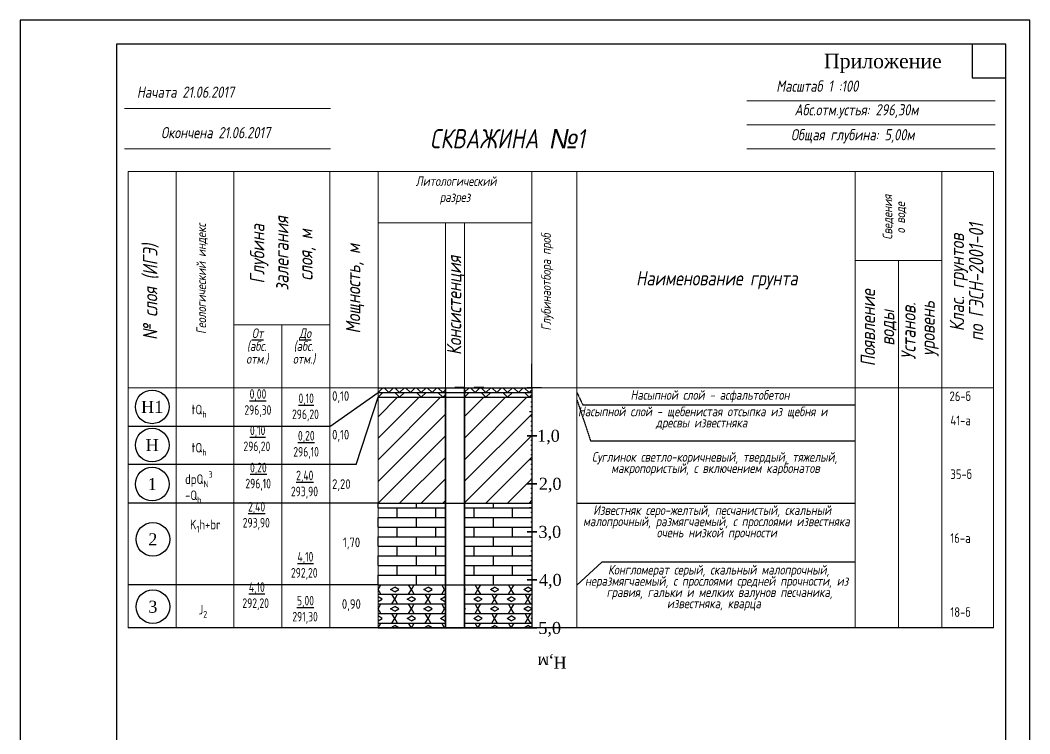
# Model space of a CAD drawing. Header units: millimetres. Extents: x 41890028 to 44740435, y 21258419 to 23626306.
# Drawn here: x 42641016 to 42746016, y 21332669 to 21406919 of the extents above; entities that cross this region are included whole.
import ezdxf
from ezdxf.enums import TextEntityAlignment as Align

# ---------------------------------------------------------------- set-up
doc = ezdxf.new("R2010")
doc.units = ezdxf.units.MM
doc.set_wipeout_variables(frame=1)
for name, pattern in [('Cплошная', [0]), ('DASHED', [0.75, 0.5, -0.25]), ('штриховая2', [9.525, 6.35, -3.175])]:
    doc.linetypes.add(name, pattern=pattern)
for name, color, linetype in [('ГЛ_Разрез_Ось', 7, 'Continuous'), ('ГЛ_Разрез_ОсьМетка', 7, 'Continuous'), ('ГЛ_Разрез_ОсьШкалаВ-10', 7, 'Continuous'), ('ГЛ_Разрез_СквМаска', 6, 'Continuous'), ('ГЛ_Разрез_СлоиОбозначения', 7, 'Continuous'), ('ГЛ_Штамп_РамкаВнутр', 7, 'Continuous'), ('ГЛ_Штамп_Текст', 7, 'Continuous')]:
    doc.layers.add(name, color=color, linetype=linetype)
doc.layers.add('ГЛ_Разрез_ОсьШкалаВ-1', color=6, linetype='Continuous', plot=False)
doc.layers.add('ГЛ_Штамп_РамкаВнеш', color=6, linetype='Continuous', plot=False)
doc.styles.add('GOST 2.304', font='GOST_0.TTF')
doc.styles.add('ГеологияРазрезОсь', font='times.ttf', dxfattribs={"height": 2.5})
doc.styles.add('ГеологияРазрезТаблица', font='times.ttf', dxfattribs={"height": 2.5})
doc.styles.add('ГеологияШтамп', font='times.ttf')

# ---------------------------------------------------------------- blocks, each defined once
blk = doc.blocks.new('*U58')
at = {"layer": 'ГЛ_Штамп_РамкаВнеш'}
blk.add_lwpolyline([(0, 0), (210, 0), (210, 297), (0, 297)], close=True, dxfattribs=at)
at = {"layer": 'ГЛ_Штамп_РамкаВнутр'}
for points in [[(20, 5), (205, 5), (205, 292), (20, 292)], [(198, 285), (205, 285), (205, 292), (198, 292)]]:
    blk.add_lwpolyline(points, close=True, dxfattribs=at)
at = {"layer": 'ГЛ_Штамп_Текст', "style": 'ГеологияШтамп', "flags": 8}
for tag, p in [('Приложение', (191.67, 288.5)), ('Лист', (205, 288.5))]:
    blk.add_attdef(tag, text='', height=3, dxfattribs=at).set_placement(p, align=Align.MIDDLE_RIGHT)
blk = doc.blocks.new('*U59')
at = {"layer": 'ГЛ_Разрез_Ось'}
for q in [(0, 55), (0, 0)]:
    blk.add_line((0, 5), q, dxfattribs=at)
blk.add_lwpolyline([(0, 55, 0, 0, 0), (0, 57, 1, 0, 0), (0, 60, 0, 0, 0)], format="xyseb", dxfattribs=at)
at = {"layer": 'ГЛ_Разрез_ОсьШкалаВ-1'}
for p, q in [((0, 54), (0.25, 54)), ((0, 53), (0.25, 53)), ((0, 52), (0.25, 52)), ((0, 51), (0.25, 51)), ((0, 50), (0.5, 50)), ((0, 49), (0.25, 49)), ((0, 48), (0.25, 48)), ((0, 47), (0.25, 47)), ((0, 46), (0.25, 46)), ((0, 44), (0.25, 44)), ((0, 43), (0.25, 43)), ((0, 42), (0.25, 42)), ((0, 41), (0.25, 41)), ((0, 40), (0.5, 40)), ((0, 39), (0.25, 39)), ((0, 38), (0.25, 38)), ((0, 37), (0.25, 37)), ((0, 36), (0.25, 36)), ((0, 34), (0.25, 34)), ((0, 33), (0.25, 33)), ((0, 32), (0.25, 32)), ((0, 31), (0.25, 31)), ((0, 30), (0.5, 30)), ((0, 29), (0.25, 29)), ((0, 28), (0.25, 28)), ((0, 27), (0.25, 27)), ((0, 26), (0.25, 26)), ((0, 24), (0.25, 24)), ((0, 23), (0.25, 23)), ((0, 22), (0.25, 22)), ((0, 21), (0.25, 21)), ((0, 20), (0.5, 20)), ((0, 19), (0.25, 19)), ((0, 18), (0.25, 18)), ((0, 17), (0.25, 17)), ((0, 16), (0.25, 16)), ((0, 14), (0.25, 14)), ((0, 13), (0.25, 13)), ((0, 12), (0.25, 12)), ((0, 11), (0.25, 11)), ((0, 10), (0.5, 10)), ((0, 9), (0.25, 9)), ((0, 8), (0.25, 8)), ((0, 7), (0.25, 7)), ((0, 6), (0.25, 6))]:
    blk.add_line(p, q, dxfattribs=at)
at = {"layer": 'ГЛ_Разрез_ОсьШкалаВ-10'}
for p, q in [((-1, 55), (1, 55)), ((-1, 45), (1, 45)), ((-1, 35), (1, 35)), ((-1, 25), (1, 25)), ((-1, 15), (1, 15)), ((-1, 5), (1, 5))]:
    blk.add_line(p, q, dxfattribs=at)
at = {"style": 'ГеологияРазрезТаблица'}
blk.add_text('Н,м', height=2.5, dxfattribs=at).set_placement((-1.16, 60.22), align=Align.BOTTOM_RIGHT)
blk = doc.blocks.new('*U60')
at = {"layer": 'ГЛ_Разрез_Ось'}
blk.add_line((-1, 0), (1, 0), dxfattribs=at)
at = {"layer": 'ГЛ_Разрез_ОсьМетка', "style": 'ГеологияРазрезТаблица'}
blk.add_attdef('ОТМЕТКА', text='', height=2.5, dxfattribs=at).set_placement((7.96, 0), align=Align.MIDDLE_RIGHT)
blk = doc.blocks.new('ГЛ_Разрез_СлоиОбозначения')
blk.add_wipeout([(3.75, 0), (3.61, 1.08), (3.1, 2.14), (2.3, 2.99), (1.45, 3.48), (0.58, 3.71), (0, 3.75), (-0.58, 3.71), (-1.45, 3.48), (-2.3, 2.99), (-3.1, 2.14), (-3.61, 1.08), (-3.75, 0), (-3.61, -1.08), (-3.1, -2.14), (-2.3, -2.99), (-1.45, -3.48), (-0.58, -3.71), (0, -3.75), (0.58, -3.71), (1.45, -3.48), (2.3, -2.99), (3.1, -2.14), (3.61, -1.08)]).dxf.layer = 'ГЛ_Разрез_СквМаска'
at = {"layer": 'ГЛ_Разрез_СлоиОбозначения'}
blk.add_circle((0, 0), 3.5, dxfattribs=at)
at = {"layer": 'ГЛ_Разрез_СлоиОбозначения', "style": 'ГеологияРазрезОсь'}
blk.add_attdef('НОМЕР', text='', height=2.5, dxfattribs=at).set_placement((0, 0), align=Align.MIDDLE_CENTER)

msp = doc.modelspace()

# ---------------------------------------------------------------- hatches: boundary and pattern name
at = {"linetype": 'DASHED'}
h = msp.add_hatch(dxfattribs=at)
h.set_pattern_fill('ANSI37', color=256, scale=250)
h.set_pattern_definition([(45, (42678230.9, 21368180), (-561.266, 561.266), []), (135, (42678230.9, 21368180), (-561.266, -561.266), [])])
h.paths.add_polyline_path([(42685230.869, 21368680.717), (42678230.869, 21368679.968), (42678230.869, 21368179.968), (42685230.869, 21368180.717)])
h.paths.add_polyline_path([(42694230.869, 21368681.68), (42687230.869, 21368680.931), (42687230.869, 21368180.931), (42694230.869, 21368181.68)])
h = msp.add_hatch(dxfattribs=at)
h.set_pattern_fill('ANSI37', color=256, scale=500)
h.set_pattern_definition([(45, (42678230.9, 21367680), (-1122.53, 1122.53), []), (135, (42678230.9, 21367680), (-1122.53, -1122.53), [])])
h.paths.add_polyline_path([(42685230.869, 21368180.717), (42678230.869, 21368179.968), (42678230.869, 21367679.968), (42685230.869, 21367680.717)])
h.paths.add_polyline_path([(42694230.869, 21368181.68), (42687230.869, 21368180.931), (42687230.869, 21367680.931), (42694230.869, 21367681.68)])
h = msp.add_hatch(dxfattribs=at)
h.set_pattern_fill('ANSI31', color=256, scale=500)
h.set_pattern_definition([(45, (42678230.9, 21356680), (-1122.53, 1122.53), [])])
h.paths.add_polyline_path([(42685230.869, 21367680.717), (42678230.869, 21367679.968), (42678230.869, 21356679.968), (42685230.869, 21356680.717)])
h.paths.add_polyline_path([(42694230.869, 21367681.68), (42687230.869, 21367680.931), (42687230.869, 21356680.931), (42694230.869, 21356681.68)])
h = msp.add_hatch(dxfattribs=at)
h.set_pattern_fill('IZVEST', color=256, scale=5000, pattern_type=2)
h.set_pattern_definition([(0, (42678230.9, 21348180), (0, 1000), []), (90, (42678230.9, 21348180), (-2000, 1000), [1000, -1000])])
h.paths.add_polyline_path([(42685230.869, 21356680.717), (42678230.869, 21356679.968), (42678230.869, 21348179.968), (42685230.869, 21348180.717)])
h.paths.add_polyline_path([(42694230.869, 21356681.68), (42687230.869, 21356680.931), (42687230.869, 21348180.931), (42694230.869, 21348181.68)])
h = msp.add_hatch(dxfattribs=at)
h.set_pattern_fill('KONGLOM', color=256, scale=5000, pattern_type=2)
h.set_pattern_definition([(0, (42678230.9, 21344181.7), (0, 1000), []), (60, (42678230.9, 21343681.7), (-0.0004, 2000), [577.35, -2309.4, 577.35]), (120, (42678230.9, 21343681.7), (-1732.05, 1000), [577.35, -2309.4, 577.35]), (30, (42679529.9, 21343681.7), (0.0004, 2000), [500, -1500]), (30, (42680396, 21343681.7), (0.0004, 2000), [-1500, 500]), (150, (42679529.9, 21343681.7), (-1732.05, -1000), [-1500, 500]), (150, (42680396, 21343681.7), (-1732.05, -1000), [500, -1500])])
h.paths.add_polyline_path([(42685230.869, 21348180.717), (42678230.869, 21348179.968), (42678230.869, 21343681.68), (42685230.869, 21343681.68)])
h.paths.add_polyline_path([(42694230.869, 21348181.68), (42687230.869, 21348180.931), (42687230.869, 21343681.68), (42694230.869, 21343681.68)])

# ---------------------------------------------------------------- linework, layer by layer
at = {"linetype": 'Cплошная', "lineweight": 30}
msp.add_line((42678230.869, 21368681.68), (42694230.869, 21368681.68), dxfattribs=at)
for p, q in [((42687230.869, 21368685.424), (42686230.869, 21368685.424)), ((42687230.869, 21368680.931), (42686230.869, 21368680.931)), ((42687230.869, 21368680.931), (42686230.869, 21368680.931)), ((42689230.869, 21368685.638), (42688230.869, 21368685.638)), ((42695230.869, 21368681.68), (42694230.869, 21368681.68)), ((42673230.869, 21364657.029), (42678230.869, 21368179.968)), ((42675971.199, 21360686.124), (42678230.869, 21367679.968)), ((42698903.019, 21356654.342), (42727860.937, 21356654.342)), ((42701522.751, 21350516.197), (42698903.019, 21348133.167)), ((42727860.937, 21350516.197), (42701522.751, 21350516.197))]:
    msp.add_line(p, q)
at = {"linetype": 'Cплошная', "lineweight": 20}
for p, q in [((42697860.937, 21368681.68), (42727860.937, 21368681.68)), ((42736860.937, 21368681.68), (42742230.869, 21368681.68))]:
    msp.add_line(p, q, dxfattribs=at)
at = {"linetype": 'штриховая2'}
for p, q in [((42698903.019, 21368182.18), (42699536.124, 21366896.168)), ((42698903.019, 21367431.68), (42700329.483, 21363163.286))]:
    msp.add_line(p, q, dxfattribs=at)
at = {"ltscale": 10}
for p, q in [((42699536.124, 21366896.168), (42727860.937, 21366896.168)), ((42700329.483, 21363163.286), (42727860.937, 21363163.286)), ((42678230.869, 21356679.968), (42652230.869, 21356679.968)), ((42678230.869, 21348179.968), (42652230.869, 21348179.968)), ((42742230.869, 21343681.68), (42652230.869, 21343681.68))]:
    msp.add_line(p, q, dxfattribs=at)
at = {"linetype": 'Cплошная', "lineweight": 20}
for points in [[(42716579.397, 21398525.304), (42742402.78, 21398525.304)], [(42651864.168, 21397745.461), (42673292.455, 21397745.461)], [(42716579.397, 21396025.304), (42742402.78, 21396025.304)], [(42651864.168, 21393525.34), (42673292.455, 21393525.34)], [(42716579.397, 21393525.304), (42742402.78, 21393525.304)], [(42652230.869, 21391181.68), (42742230.869, 21391181.68), (42742230.869, 21368681.68), (42652230.869, 21368681.68), (42652230.869, 21391181.68)], [(42652230.869, 21391181.68), (42652230.869, 21368681.68)], [(42657230.869, 21391181.68), (42657230.869, 21368681.68)], [(42663230.869, 21391181.68), (42663230.869, 21368681.68)], [(42673230.869, 21391181.68), (42673230.869, 21368681.68)], [(42678230.869, 21391181.68), (42678230.869, 21368681.68)], [(42694230.869, 21391181.68), (42694230.869, 21343681.68)], [(42698903.019, 21391181.68), (42698903.019, 21343681.68)], [(42727860.937, 21391181.68), (42727860.937, 21368681.68)], [(42736860.937, 21391181.68), (42736860.937, 21368681.68)], [(42742230.869, 21391181.68), (42742230.869, 21368681.68)], [(42678230.869, 21385826.334), (42682652.252, 21385828.632), (42694230.869, 21385828.632)], [(42685230.869, 21385828.632), (42685230.869, 21368681.68)], [(42687230.869, 21385828.632), (42687230.869, 21368681.68)], [(42727860.937, 21381923.943), (42728436.712, 21381924.242), (42736860.937, 21381924.242)], [(42732360.937, 21381924.242), (42732360.937, 21368681.68)], [(42663241.24, 21375211.817), (42663277.539, 21375211.967), (42673230.869, 21375211.967)], [(42668230.869, 21375211.967), (42668230.869, 21368681.68)], [(42652230.869, 21368681.68), (42652230.869, 21343681.68)], [(42657230.869, 21368681.68), (42657230.869, 21343681.68)], [(42663230.869, 21368681.68), (42663230.869, 21343681.68)], [(42668230.869, 21368681.68), (42668230.869, 21343681.68)], [(42673230.869, 21368681.68), (42673230.869, 21343681.68)], [(42678230.869, 21368681.68), (42678230.869, 21343681.68)], [(42694230.869, 21343681.68), (42694230.869, 21368686.172)], [(42727860.937, 21368681.68), (42727860.937, 21343681.68)], [(42732360.937, 21368681.68), (42732360.937, 21343681.68)], [(42736860.937, 21368681.68), (42736860.937, 21343681.68)], [(42742230.869, 21368681.68), (42742230.869, 21343681.68)], [(42694230.869, 21343681.68), (42694230.869, 21353686.172)]]:
    msp.add_lwpolyline(points, dxfattribs=at)
at = {"lineweight": 20}
msp.add_lwpolyline([(42694230.869, 21368686.172), (42652230.869, 21368681.68)], dxfattribs=at)
at = {"lineweight": 30}
for points in [[(42678230.067, 21368679.968), (42694230.067, 21368681.68)], [(42678230.869, 21368179.968), (42694230.869, 21368181.68)], [(42678230.869, 21367679.968), (42694230.869, 21367681.68)], [(42678230.869, 21356679.968), (42694230.869, 21356681.68)], [(42678230.869, 21348179.968), (42694230.869, 21348181.68)], [(42678230.869, 21343681.68), (42694230.869, 21343681.68)]]:
    msp.add_lwpolyline(points, dxfattribs=at)
at = {"linetype": 'Cплошная', "lineweight": 35}
for points in [[(42685230.869, 21368681.68), (42685230.869, 21343681.68)], [(42687230.869, 21368681.68), (42687230.869, 21343681.68)]]:
    msp.add_lwpolyline(points, dxfattribs=at)

# ---------------------------------------------------------------- block references
ref = msp.add_blockref('*U58', (42641015.842, 21258419.467), dxfattribs=dict(xscale=500, yscale=500, zscale=500))
ref.add_attrib('Приложение', 'Приложение', dxfattribs={"layer": 'ГЛ_Штамп_Текст', "height": 1500, "style": 'ГеологияШтамп'}).set_placement((42736852.88, 21402669.467), align=Align.MIDDLE_RIGHT)
at = {"xscale": 500, "yscale": 500, "zscale": 500, "rotation": 180}
msp.add_blockref('*U59', (42694230.869, 21371181.68), dxfattribs=at)
ref = msp.add_blockref('*U60', (42694230.869, 21363681.68), dxfattribs=dict(xscale=500, yscale=500, zscale=500))
ref.add_attrib('ОТМЕТКА', '1,0', dxfattribs={"layer": 'ГЛ_Разрез_ОсьМетка', "height": 1250, "style": 'ГеологияРазрезТаблица'}).set_placement((42697137.502, 21363681.68), align=Align.MIDDLE_RIGHT)
ref = msp.add_blockref('*U60', (42694230.869, 21358681.68), dxfattribs=dict(xscale=500, yscale=500, zscale=500))
ref.add_attrib('ОТМЕТКА', '2,0', dxfattribs={"layer": 'ГЛ_Разрез_ОсьМетка', "height": 1250, "style": 'ГеологияРазрезТаблица'}).set_placement((42697314.142, 21358681.68), align=Align.MIDDLE_RIGHT)
ref = msp.add_blockref('*U60', (42694230.869, 21353681.68), dxfattribs=dict(xscale=500, yscale=500, zscale=500))
ref.add_attrib('ОТМЕТКА', '3,0', dxfattribs={"layer": 'ГЛ_Разрез_ОсьМетка', "height": 1250, "style": 'ГеологияРазрезТаблица'}).set_placement((42697278.995, 21353681.68), align=Align.MIDDLE_RIGHT)
ref = msp.add_blockref('*U60', (42694230.869, 21348681.68), dxfattribs=dict(xscale=500, yscale=500, zscale=500))
ref.add_attrib('ОТМЕТКА', '4,0', dxfattribs={"layer": 'ГЛ_Разрез_ОсьМетка', "height": 1250, "style": 'ГеологияРазрезТаблица'}).set_placement((42697324.957, 21348681.68), align=Align.MIDDLE_RIGHT)
ref = msp.add_blockref('*U60', (42694230.869, 21343681.68), dxfattribs=dict(xscale=500, yscale=500, zscale=500))
ref.add_attrib('ОТМЕТКА', '5,0', dxfattribs={"layer": 'ГЛ_Разрез_ОсьМетка', "height": 1250, "style": 'ГеологияРазрезТаблица'}).set_placement((42697265.476, 21343681.68), align=Align.MIDDLE_RIGHT)

# ---------------------------------------------------------------- texts
at = {"ltscale": 100, "attachment_point": 1, "style": 'GOST 2.304'}
for s, insert, char_height, width in [('\\pi33444;{\\H1.1667x;\\Q11;Масштаб 1 :100}', (42686207.712, 21400645.503), 1000, 76339.28571), ('{\\H1.1667x;\\Q11;Начата 21.06.2017}', (42653151.903, 21400014.551), 1000, 76339.28571), ('\\pi30802;{\\H1.1667x;\\Q11;Абс.отм.устья: 296,30м}', (42690743.427, 21398181.217), 1000, 76339.28571), ('\\pi32109;{\\H1.1667x;\\Q11;Окончена 21.06.2017}', (42623566.029, 21395800.265), 1000, 76339.28571), ('{\\H1.3333x;\\Q11;СКВАЖИНА \\fArial|b0|i0|c204|p34;№\\Fcs_gost2304|c204;1}', (42683643.505, 21395588.211), 1500, 76339.28571), ('\\pi31529;{\\H1.1667x;\\Q11;Общая глубина: 5,00м}', (42689648.189, 21395585.979), 1000, 76339.28571), ('\\pi33965;{\\Q11;Литологический\\P\\pi36465;разрез}', (42648189.855, 21390675.265), 1000, 76339.28571), ('\\pi29772;{\\Q11;Наименование грунта}', (42675296.998, 21380818.122), 1500, 76339.28571), ('\\pi1339.9;{\\H0.8x;\\W0.9;\\L0,00\\H1.25x; \\P\\pi793.75;\\H0.8x;\\l296,30}', (42663535.298, 21368526.925), 1250, 4480.36168), ('\\pi1436.3;{\\H0.8x;\\W0.9;\\L0,10\\H1.25x; \\P\\pi761.61;\\H0.8x;\\l296,20}', (42668523.471, 21368079.724), 1250, 4480.36168), ('0,10', (42673453.698, 21368319.068), 1000, 4480.36168), ('\\A1;26-б', (42737665.388, 21368288.487), 1000, 4480.36168), ('\\A1;tQ{\\H0.7x;\\S^ h;}', (42658836.7, 21366911.121), 1000, 4480.36168), ('\\A1;41-а', (42737755.847, 21365773.1), 1000, 4480.36168), ('\\pi1436.3;{\\H0.8x;\\W0.9;\\L0,10\\H1.25x; \\P\\pi761.61;\\H0.8x;\\l296,20}', (42663473.83, 21364750.067), 1250, 4480.36168), ('\\pi1339.9;{\\H0.8x;\\W0.9;\\L0,20\\H1.25x; \\P\\pi858.04;\\H0.8x;\\l296,10}', (42668562.083, 21364181.677), 1250, 4480.36168), ('0,10', (42673453.698, 21364292.171), 1000, 4480.36168), ('\\A1;tQ{\\H0.7x;\\S^ h;}', (42658836.7, 21362940.215), 1000, 4480.36168), ('\\pi1339.9;{\\H0.8x;\\W0.9;\\L0,20\\H1.25x; \\P\\pi858.04;\\H0.8x;\\l296,10}', (42663578.147, 21360873.907), 1250, 4480.36168), ('\\A1;35-б', (42737755.847, 21360174.996), 1000, 4480.36168), ('\\A1;dpQ{\\H0.7x;\\S^ N;\\S3^ ;}\\P-Q{\\H0.7x;\\S^ h;}', (42658164.087, 21360004.202), 1000, 4480.36168), ('\\pi1340.2;{\\H0.8x;\\W0.9;\\L2,40\\H1.25x; \\P\\pi793.75;\\H0.8x;\\l293,90}', (42668381.476, 21360049.702), 1250, 4480.36168), ('2,20', (42673453.698, 21359156.509), 1000, 4480.36168), ('\\pi1340.2;{\\H0.8x;\\W0.9;\\L2,40\\H1.25x; \\P\\pi793.75;\\H0.8x;\\l293,90}', (42663367.796, 21356798.426), 1250, 4480.36168), ('\\A1; K{\\H0.7x;\\S^ 1;}h+br', (42658164.087, 21354945.504), 1000, 4480.36168), ('\\pi1347.3;1,70', (42673230.869, 21353088.774), 1000, 4480.36168), ('\\A1;16-а', (42737755.847, 21353537.119), 1000, 4480.36168), ('\\pi1436.3;{\\H0.8x;\\W0.9;\\L4,10\\H1.25x; \\P\\pi761.61;\\H0.8x;\\l292,20}', (42668416.088, 21351586.283), 1250, 4480.36168), ('\\pi1436.3;{\\H0.8x;\\W0.9;\\L4,10\\H1.25x; \\P\\pi761.61;\\H0.8x;\\l292,20}', (42663362.541, 21348429.718), 1250, 4480.36168), ('\\pi1372;{\\H0.8x;\\W0.9;\\L5,00\\H1.25x; \\P\\pi890.18;\\H0.8x;\\l291,30}', (42668429.804, 21347024.197), 1250, 4480.36168), ('\\pi1239.8;0,90', (42673230.869, 21346674.901), 1000, 4480.36168), ('\\A1; \\PJ{\\H0.7x;\\S^ 2;}', (42659558.265, 21347754.01), 1000, 4480.36168), ('\\A1;18-б', (42737755.847, 21345835.182), 1000, 4480.36168)]:
    msp.add_mtext(s, dxfattribs=dict(at, insert=insert, char_height=char_height, width=width))
at = {"ltscale": 100, "width": 27696.42857, "attachment_point": 1, "rotation": 90, "line_spacing_factor": 0.8, "style": 'GOST 2.304'}
for s, insert, char_height in [('\\pi11537;{\\Q11;Сведения\\P\\pi12180;о воде}', (42730707.712, 21372550.265), 1000), ('\\pi8264.2;{\\Q11;Клас. грунтов \\P\\pi7235.2;по ГЭСН-2001-01}', (42737680.927, 21366297.289), 1500), ('\\pi9898.9;{\\Q11;Появление\\P\\pi12042;воды}', (42728421.998, 21361014.551), 1500), ('\\pi10419;{\\Q11;Установ.\\P\\pi10768;уровень}', (42732636.284, 21361193.122), 1500)]:
    msp.add_mtext(s, dxfattribs=dict(at, insert=insert, char_height=char_height))
at = {"ltscale": 100, "width": 27696.42857, "attachment_point": 1, "rotation": 90, "style": 'GOST 2.304'}
for s, insert, char_height in [('\\pi10754;{\\Q11;Глубина \\P\\pi10019;залегания \\P\\pi11059;слоя, м}', (42664921.998, 21368764.551), 1500), ('\\pi8179.6;{\\Q11;Геологический индекс}', (42659350.57, 21366085.979), 1000), ('\\pi8643.9;{\\Q11;Глубинаотбора проб}', (42695207.712, 21365978.836), 1000), ('\\pi8318.3;{\\Q11;№ слоя (ИГЭ)}', (42653779.141, 21365335.979), 1500), ('\\pi8766.5;{\\Q11;Мощность, м}', (42674886.284, 21365550.265), 1500), ('\\pi8399.4;{\\Q11;Консистенция}', (42685386.284, 21363681.217), 1500)]:
    msp.add_mtext(s, dxfattribs=dict(at, insert=insert, char_height=char_height))
at = {"ltscale": 100, "char_height": 1000, "attachment_point": 1, "style": 'GOST 2.304'}
for s, insert, width, line_spacing_factor in [('\\pi37430;{\\Q11;\\LОт\\P\\pi36919;\\l(абс.\\P\\pi36836;отм.)}', (42627683.903, 21374847.884), 76339.28571, 0.8), ('\\pi37494;{\\Q11;\\LДо\\P\\pi36919;\\l(абс.\\P\\pi36836;отм.)}', (42632541.046, 21374847.884), 76339.28571, 0.8), ('\\pi5937.1;{\\Q11;Насыпной слой - асфальтобетон }', (42698551.916, 21368423.356), 29062.52435, 0.7), ('\\pi2308.8;{\\Q11;Насыпной слой - щебенистая отсыпка из щебня и \\P\\pi10411;дресвы известняка}', (42696716.13, 21366711.05), 30770.19641, 0.7), ('\\pi1581.1;{\\Q11;Суглинок светло-коричневый, твердый, тяжелый, \\P\\pi3580.6;макропористый, с включением карбонатов }', (42698903.019, 21361976.29), 29062.52435, 0.7), ('\\pi1706.3;{\\Q11;Известняк серо-желтый, песчанистый, скальный \\P\\pi649.23;малопрочный, размягчаемый, с прослоями известняка \\P\\pi8304;очень низкой прочности}', (42698903.019, 21356441.295), 29123.74218, 0.7), ('\\pi3247.9;{\\Q11;Конгломерат серый, скальный малопрочный, \\P\\pi857;неразмягчаемый, с прослоями средней прочности, из \\P\\pi3102.5;гравия, гальки и мелких валунов песчаника, \\P\\pi9376.2;известняка, кварца}', (42698903.019, 21350240.12), 29123.74218, 0.7)]:
    msp.add_mtext(s, dxfattribs=dict(at, insert=insert, width=width, line_spacing_factor=line_spacing_factor))

# ---------------------------------------------------------------- next in the draw order: block references
at = {"xscale": 500, "yscale": 500, "zscale": 500}
for p, values in [((42654743.843, 21366688.356), {'НОМЕР': 'Н1'}), ((42654743.041, 21358650.05), {'НОМЕР': '1'}), ((42654812.878, 21352906.622), {'НОМЕР': '2'}), ((42654812.878, 21345893.396), {'НОМЕР': '3'})]:
    msp.add_blockref('ГЛ_Разрез_СлоиОбозначения', p, dxfattribs=at).add_auto_attribs(values)

# ---------------------------------------------------------------- next in the draw order: linework, layer by layer
at = {"ltscale": 10}
msp.add_line((42673230.869, 21364657.029), (42652231.671, 21364657.029), dxfattribs=at)

# ---------------------------------------------------------------- next in the draw order: block references
at = {"xscale": 500, "yscale": 500, "zscale": 500}
msp.add_blockref('ГЛ_Разрез_СлоиОбозначения', (42654743.843, 21362710.832), dxfattribs=at).add_auto_attribs({'НОМЕР': 'Н'})

# ---------------------------------------------------------------- next in the draw order: linework, layer by layer
at = {"ltscale": 10}
msp.add_line((42675971.199, 21360686.124), (42652230.869, 21360686.124), dxfattribs=at)

doc.saveas('drawing.dxf')
